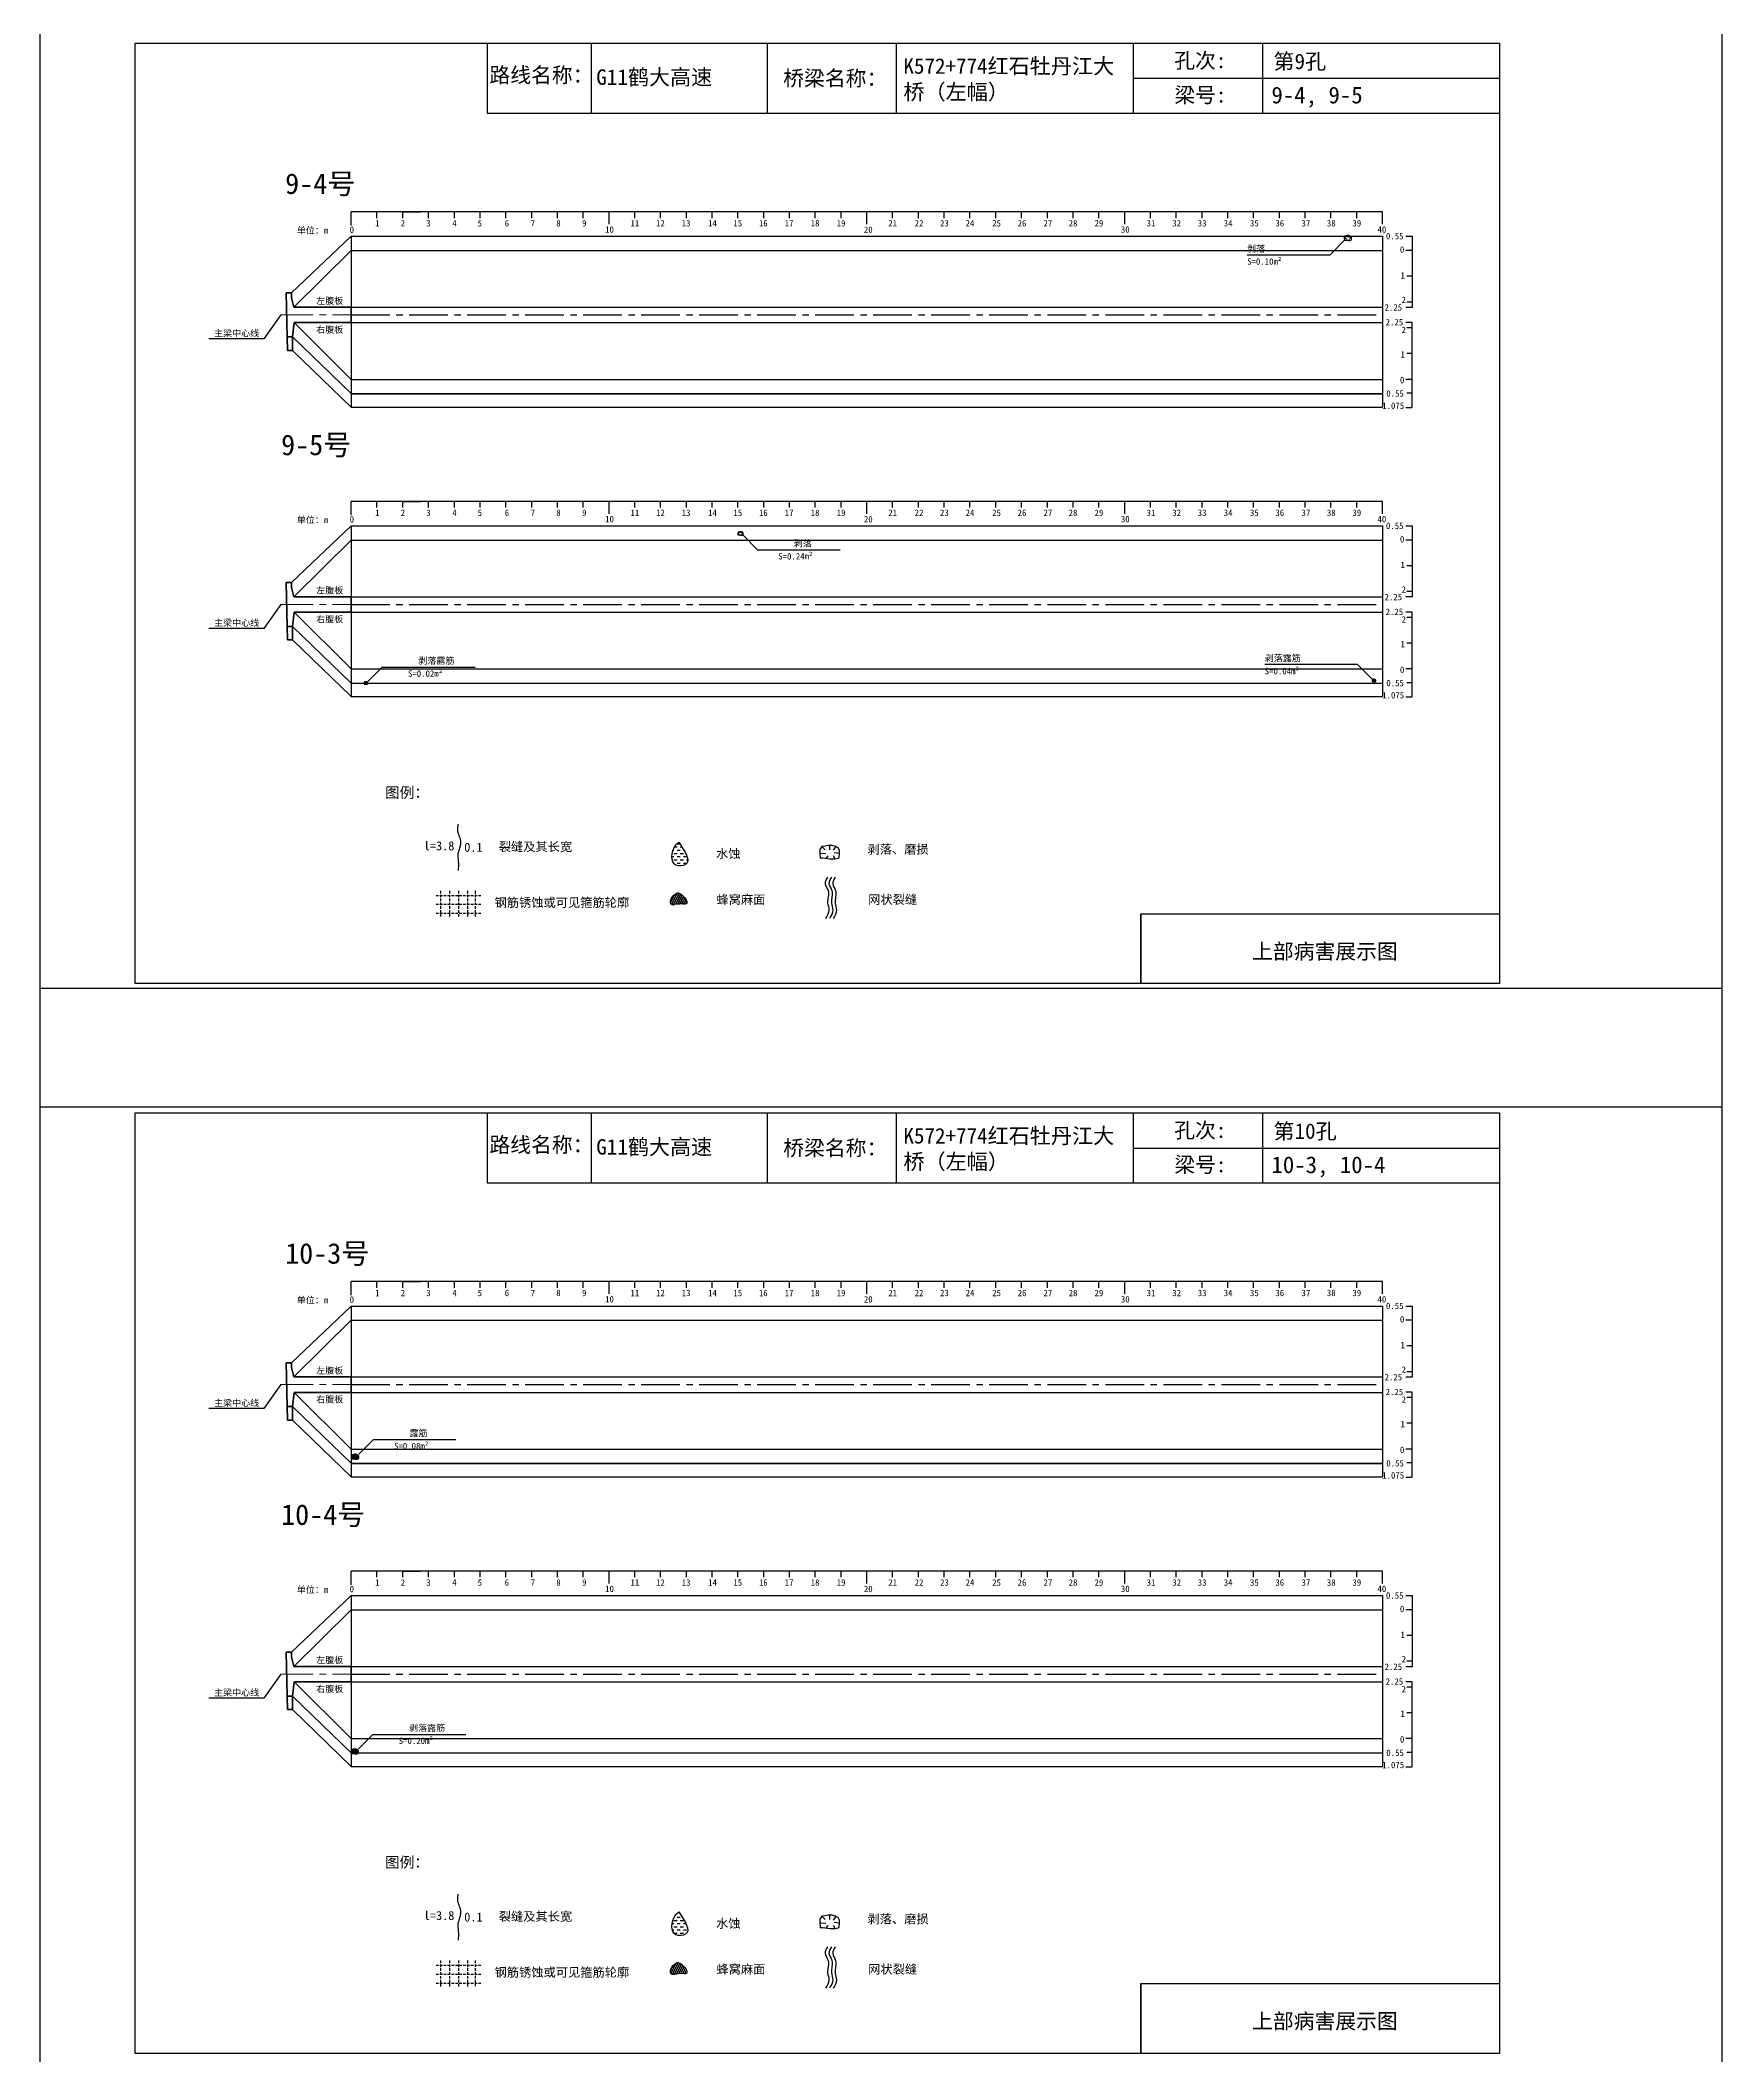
# Model space of a CAD drawing. Header units: millimetres. Extents: x -37 to 615, y -10473 to 23.
# Drawn here: x -37 to 615, y -7936 to -7154 of the extents above; entities that cross this region are included whole.
import ezdxf

# ---------------------------------------------------------------- set-up
doc = ezdxf.new("R2010")
doc.units = ezdxf.units.MM
for name, pattern in [('CENTER', [2, 1.25, -0.25, 0.25, -0.25]), ('CENTER2', [1.125, 0.75, -0.125, 0.125, -0.125]), ('DASHED', [0.75, 0.5, -0.25])]:
    doc.linetypes.add(name, pattern=pattern)
for name, color, linetype in [('加固措施', 7, 'Continuous'), ('图层1', 7, 'Continuous'), ('病害', 5, 'Continuous'), ('轮廓', 3, 'Continuous')]:
    doc.layers.add(name, color=color, linetype=linetype)
doc.layers.add('虚线', color=7, linetype='Continuous', lineweight=30)
doc.styles.get("Standard").update_dxf_attribs({"font": ''})
doc.styles.add('汉字', font='')
doc.styles.get('Standard').set_extended_font_data('SimSun')
doc.styles.get('汉字').set_extended_font_data('SimSun')
pattern_1 = [(0, (-2783.5002, -201.1734), (0.38480574, 0.76961148), [0, -0.76961148])]
pattern_2 = [(0, (-4794.9262, -487.88576), (0.38480574, 0.76961148), [0, -0.76961148])]
pattern_3 = [(0, (-2240.9707, -124.7498), (1.2467706, 1.2467706), [1.2467706, -1.2467706])]

# ---------------------------------------------------------------- blocks, each defined once
blk = doc.blocks.new('adfsd')
at = {"lineweight": -2, "ltscale": 0.5}
for p, q in [((1140.876, -3083.768), (1140.94, -3083.769)), ((1140.897, -3083.694), (1140.936, -3083.729)), ((1140.948, -3083.824), (1140.969, -3083.796)), ((1140.983, -3083.682), (1140.981, -3083.729)), ((1141.053, -3083.694), (1141.022, -3083.735)), ((1141.045, -3083.83), (1141.028, -3083.796)), ((1141.094, -3083.772), (1141.036, -3083.763))]:
    blk.add_line(p, q, dxfattribs=at)
blk.add_lwpolyline([(1141, -3083.682), (1140.967, -3083.682), (1140.934, -3083.69), (1140.897, -3083.694), (1140.876, -3083.727), (1140.876, -3083.768), (1140.88, -3083.818), (1140.905, -3083.818), (1140.991, -3083.83), (1141.045, -3083.83), (1141.078, -3083.822), (1141.09, -3083.814), (1141.094, -3083.772), (1141.094, -3083.735), (1141.078, -3083.707), (1141.053, -3083.694), (1141.033, -3083.69), (1141, -3083.678)], dxfattribs=at)
blk = doc.blocks.new('chi')
at = {"color": 0}
for p, q in [((1147.409, -3079.329), (1147.409, -3078.8)), ((1187.409, -3078.8), (1147.409, -3078.8)), ((1148.409, -3079.041), (1148.409, -3078.8)), ((1149.409, -3079.041), (1149.409, -3078.8)), ((1149.409, -3078.8), (1150.109, -3078.8)), ((1150.409, -3079.041), (1150.409, -3078.8)), ((1151.409, -3079.041), (1151.409, -3078.8)), ((1152.409, -3079.041), (1152.409, -3078.8)), ((1153.409, -3079.041), (1153.409, -3078.8)), ((1154.409, -3079.041), (1154.409, -3078.8)), ((1155.409, -3079.041), (1155.409, -3078.8)), ((1156.409, -3079.041), (1156.409, -3078.8)), ((1157.409, -3079.283), (1157.409, -3078.8)), ((1158.409, -3079.041), (1158.409, -3078.8)), ((1159.409, -3079.041), (1159.409, -3078.8)), ((1160.409, -3079.041), (1160.409, -3078.8)), ((1161.409, -3079.041), (1161.409, -3078.8)), ((1162.409, -3079.041), (1162.409, -3078.8)), ((1163.409, -3079.041), (1163.409, -3078.8)), ((1164.409, -3079.041), (1164.409, -3078.8)), ((1165.409, -3079.041), (1165.409, -3078.8)), ((1166.409, -3079.041), (1166.409, -3078.8)), ((1167.409, -3079.283), (1167.409, -3078.8)), ((1168.409, -3079.041), (1168.409, -3078.8)), ((1169.409, -3079.041), (1169.409, -3078.8)), ((1170.409, -3079.041), (1170.409, -3078.8)), ((1171.409, -3079.041), (1171.409, -3078.8)), ((1172.409, -3079.041), (1172.409, -3078.8)), ((1173.409, -3079.041), (1173.409, -3078.8)), ((1174.409, -3079.041), (1174.409, -3078.8)), ((1175.409, -3079.041), (1175.409, -3078.8)), ((1176.409, -3079.041), (1176.409, -3078.8)), ((1177.409, -3079.283), (1177.409, -3078.8)), ((1178.409, -3079.041), (1178.409, -3078.8)), ((1179.409, -3079.041), (1179.409, -3078.8)), ((1180.409, -3079.041), (1180.409, -3078.8)), ((1181.409, -3079.041), (1181.409, -3078.8)), ((1182.409, -3079.041), (1182.409, -3078.8)), ((1183.409, -3079.041), (1183.409, -3078.8)), ((1184.409, -3079.041), (1184.409, -3078.8)), ((1185.409, -3079.041), (1185.409, -3078.8)), ((1186.409, -3079.041), (1186.409, -3078.8)), ((1187.409, -3079.283), (1187.409, -3078.8))]:
    blk.add_line(p, q, dxfattribs=at)
for s, p in [('0', (1147.349, -3079.623)), ('1', (1148.339, -3079.368)), ('2', (1149.328, -3079.368)), ('3', (1150.319, -3079.368)), ('4', (1151.329, -3079.368)), ('5', (1152.313, -3079.368)), ('6', (1153.363, -3079.368)), ('7', (1154.37, -3079.368)), ('8', (1155.363, -3079.368)), ('9', (1156.363, -3079.368)), ('10', (1157.259, -3079.613)), ('11', (1158.242, -3079.368)), ('12', (1159.233, -3079.368)), ('13', (1160.227, -3079.368)), ('14', (1161.252, -3079.368)), ('15', (1162.233, -3079.368)), ('16', (1163.223, -3079.368)), ('17', (1164.224, -3079.368)), ('18', (1165.232, -3079.368)), ('19', (1166.238, -3079.368)), ('20', (1167.294, -3079.617)), ('21', (1168.24, -3079.368)), ('22', (1169.264, -3079.368)), ('23', (1170.247, -3079.368)), ('24', (1171.24, -3079.368)), ('25', (1172.271, -3079.368)), ('26', (1173.258, -3079.368)), ('27', (1174.261, -3079.368)), ('28', (1175.236, -3079.368)), ('29', (1176.24, -3079.368)), ('30', (1177.262, -3079.613)), ('31', (1178.261, -3079.368)), ('32', (1179.256, -3079.368)), ('33', (1180.243, -3079.368)), ('34', (1181.251, -3079.368)), ('35', (1182.269, -3079.368)), ('36', (1183.256, -3079.368)), ('37', (1184.269, -3079.368)), ('38', (1185.251, -3079.368)), ('39', (1186.242, -3079.368)), ('40', (1187.216, -3079.613))]:
    blk.add_text(s, height=0.25).set_placement(p)
blk = doc.blocks.new('kopp')
at = {"color": 0}
for p, q in [((1188.308, -3078.25), (1188.558, -3078.25)), ((1188.558, -3078.8), (1188.308, -3078.8)), ((1188.558, -3078.25), (1188.558, -3078.8)), ((1188.558, -3078.8), (1188.558, -3079.8)), ((1188.558, -3079.8), (1188.358, -3079.8)), ((1188.558, -3079.8), (1188.558, -3079.8)), ((1188.558, -3079.8), (1188.558, -3080.8)), ((1188.558, -3081.009), (1188.308, -3081.009)), ((1188.558, -3080.8), (1188.358, -3080.8)), ((1188.558, -3080.8), (1188.558, -3081.009)), ((1188.558, -3081.592), (1188.308, -3081.592)), ((1188.558, -3081.8), (1188.358, -3081.8)), ((1188.558, -3081.8), (1188.558, -3081.592)), ((1188.558, -3082.8), (1188.558, -3081.8)), ((1188.558, -3082.8), (1188.358, -3082.8)), ((1188.558, -3083.8), (1188.558, -3082.8)), ((1188.558, -3082.8), (1188.558, -3082.8)), ((1188.558, -3083.8), (1188.308, -3083.8)), ((1188.558, -3084.338), (1188.358, -3084.338)), ((1188.558, -3084.875), (1188.558, -3083.8)), ((1188.308, -3084.888), (1188.558, -3084.888))]:
    blk.add_line(p, q, dxfattribs=at)
for s, p in [('0.55', (1187.543, -3078.37)), ('0', (1188.086, -3078.891)), ('1', (1188.109, -3079.89)), ('2.25', (1187.49, -3081.135)), ('2', (1188.15, -3080.842)), ('2.25', (1187.53, -3081.708)), ('2', (1188.15, -3082.006)), ('1', (1188.109, -3082.959)), ('0.55', (1187.556, -3084.474)), ('0', (1188.086, -3083.954)), ('1.075', (1187.398, -3084.946))]:
    blk.add_text(s, height=0.25).set_placement(p)

msp = doc.modelspace()

# ---------------------------------------------------------------- hatches: boundary and pattern name
at = {"layer": '加固措施', "lineweight": -2}
h = msp.add_hatch(dxfattribs=at)
h.set_pattern_fill('DASH', color=256, scale=0.626645)
h.set_pattern_definition(pattern_3)
edge = h.paths.add_edge_path()
edge.add_spline(control_points=[(210.85, -7465.12), (210.36, -7465.55), (208.03, -7467.61), (207.41, -7475.1), (216.74, -7473.77), (213.29, -7468.7), (210.85, -7465.12)], knot_values=[0, 0, 0, 0, 3.237042, 15.187225, 21.182779, 35.601669, 35.601669, 35.601669, 35.601669], degree=3, periodic=0)
h = msp.add_hatch(dxfattribs=at)
h.set_pattern_fill('DASH', color=256, scale=0.626645)
h.set_pattern_definition(pattern_3)
edge = h.paths.add_edge_path()
edge.add_spline(control_points=[(210.85, -7465.12), (210.36, -7465.55), (208.03, -7467.61), (207.41, -7475.1), (216.74, -7473.77), (213.29, -7468.7), (210.85, -7465.12)], knot_values=[0, 0, 0, 0, 3.237042, 15.187225, 21.182779, 35.601669, 35.601669, 35.601669, 35.601669], degree=3, periodic=0)
h = msp.add_hatch(dxfattribs=at)
h.set_pattern_fill('DOTS', scale=0.696272)
h.set_pattern_definition(pattern_1)
edge = h.paths.add_edge_path()
edge.add_spline(control_points=[(210.19, -7484.78), (209.15, -7485.49), (207.68, -7486.51), (207.52, -7490.25), (211, -7488.53), (215.72, -7489.88), (212.21, -7484.7), (210.31, -7484.78), (210.19, -7484.78)], knot_values=[0, 0, 0, 0, 5.205471, 7.397577, 12.944796, 16.169923, 23.88441, 24.400432, 24.400432, 24.400432, 24.400432], degree=3, periodic=0)
h = msp.add_hatch(dxfattribs=at)
h.set_pattern_fill('DOTS', scale=0.696272)
h.set_pattern_definition(pattern_1)
edge = h.paths.add_edge_path()
edge.add_spline(control_points=[(210.19, -7484.78), (209.15, -7485.49), (207.68, -7486.51), (207.52, -7490.25), (211, -7488.53), (215.72, -7489.88), (212.21, -7484.7), (210.31, -7484.78), (210.19, -7484.78)], knot_values=[0, 0, 0, 0, 5.205471, 7.397577, 12.944796, 16.169923, 23.88441, 24.400432, 24.400432, 24.400432, 24.400432], degree=3, periodic=0)
h = msp.add_hatch(dxfattribs=at)
h.set_pattern_fill('DASH', color=256, scale=0.626645)
h.set_pattern_definition(pattern_3)
edge = h.paths.add_edge_path()
edge.add_spline(control_points=[(210.85, -7880.12), (210.36, -7880.55), (208.03, -7882.61), (207.41, -7890.1), (216.74, -7888.77), (213.29, -7883.7), (210.85, -7880.12)], knot_values=[0, 0, 0, 0, 3.237042, 15.187225, 21.182779, 35.601669, 35.601669, 35.601669, 35.601669], degree=3, periodic=0)
h = msp.add_hatch(dxfattribs=at)
h.set_pattern_fill('DASH', color=256, scale=0.626645)
h.set_pattern_definition(pattern_3)
edge = h.paths.add_edge_path()
edge.add_spline(control_points=[(210.85, -7880.12), (210.36, -7880.55), (208.03, -7882.61), (207.41, -7890.1), (216.74, -7888.77), (213.29, -7883.7), (210.85, -7880.12)], knot_values=[0, 0, 0, 0, 3.237042, 15.187225, 21.182779, 35.601669, 35.601669, 35.601669, 35.601669], degree=3, periodic=0)
h = msp.add_hatch(dxfattribs=at)
h.set_pattern_fill('DOTS', scale=0.696272)
h.set_pattern_definition(pattern_1)
edge = h.paths.add_edge_path()
edge.add_spline(control_points=[(210.19, -7899.78), (209.15, -7900.49), (207.68, -7901.51), (207.52, -7905.25), (211, -7903.53), (215.72, -7904.88), (212.21, -7899.7), (210.31, -7899.78), (210.19, -7899.78)], knot_values=[0, 0, 0, 0, 5.205471, 7.397577, 12.944796, 16.169923, 23.88441, 24.400432, 24.400432, 24.400432, 24.400432], degree=3, periodic=0)
h = msp.add_hatch(dxfattribs=at)
h.set_pattern_fill('DOTS', scale=0.696272)
h.set_pattern_definition(pattern_1)
edge = h.paths.add_edge_path()
edge.add_spline(control_points=[(210.19, -7899.78), (209.15, -7900.49), (207.68, -7901.51), (207.52, -7905.25), (211, -7903.53), (215.72, -7904.88), (212.21, -7899.7), (210.31, -7899.78), (210.19, -7899.78)], knot_values=[0, 0, 0, 0, 5.205471, 7.397577, 12.944796, 16.169923, 23.88441, 24.400432, 24.400432, 24.400432, 24.400432], degree=3, periodic=0)
at = {"layer": '病害', "lineweight": -2}
h = msp.add_hatch(dxfattribs=at)
h.set_pattern_fill('DOTS', color=4, scale=0.696272, style=0)
h.set_pattern_definition(pattern_2)
edge = h.paths.add_edge_path()
edge.add_spline(control_points=[(210.19, -7484.78), (209.15, -7485.49), (207.68, -7486.51), (207.52, -7490.25), (211, -7488.53), (215.72, -7489.88), (212.21, -7484.7), (210.31, -7484.78), (210.19, -7484.78)], knot_values=[0, 0, 0, 0, 1.041094, 1.479515, 2.588959, 3.233985, 4.776882, 4.880086, 4.880086, 4.880086, 4.880086], degree=3, periodic=0)
h = msp.add_hatch(dxfattribs=at)
h.set_pattern_fill('DOTS', color=4, scale=0.696272, style=0)
h.set_pattern_definition(pattern_2)
edge = h.paths.add_edge_path()
edge.add_spline(control_points=[(210.19, -7484.78), (209.15, -7485.49), (207.68, -7486.51), (207.52, -7490.25), (211, -7488.53), (215.72, -7489.88), (212.21, -7484.7), (210.31, -7484.78), (210.19, -7484.78)], knot_values=[0, 0, 0, 0, 1.041094, 1.479515, 2.588959, 3.233985, 4.776882, 4.880086, 4.880086, 4.880086, 4.880086], degree=3, periodic=0)
h = msp.add_hatch(dxfattribs=at)
h.set_pattern_fill('DOTS', color=4, scale=0.696272, style=0)
h.set_pattern_definition(pattern_2)
edge = h.paths.add_edge_path()
edge.add_spline(control_points=[(210.19, -7899.78), (209.15, -7900.49), (207.68, -7901.51), (207.52, -7905.25), (211, -7903.53), (215.72, -7904.88), (212.21, -7899.7), (210.31, -7899.78), (210.19, -7899.78)], knot_values=[0, 0, 0, 0, 1.041094, 1.479515, 2.588959, 3.233985, 4.776882, 4.880086, 4.880086, 4.880086, 4.880086], degree=3, periodic=0)
h = msp.add_hatch(dxfattribs=at)
h.set_pattern_fill('DOTS', color=4, scale=0.696272, style=0)
h.set_pattern_definition(pattern_2)
edge = h.paths.add_edge_path()
edge.add_spline(control_points=[(210.19, -7899.78), (209.15, -7900.49), (207.68, -7901.51), (207.52, -7905.25), (211, -7903.53), (215.72, -7904.88), (212.21, -7899.7), (210.31, -7899.78), (210.19, -7899.78)], knot_values=[0, 0, 0, 0, 1.041094, 1.479515, 2.588959, 3.233985, 4.776882, 4.880086, 4.880086, 4.880086, 4.880086], degree=3, periodic=0)

# ---------------------------------------------------------------- linework, layer by layer
at = {"color": 0, "linetype": 'ByBlock'}
for p, q in [((0, -7155.15), (529.17, -7155.15)), ((0, -7520), (0, -7155.15)), ((136.5, -7155.15), (136.5, -7182.28)), ((245.1, -7155.15), (245.1, -7182.28)), ((387.13, -7155.15), (387.13, -7182.28)), ((437.29, -7155.21), (437.29, -7182.34)), ((529.17, -7155.15), (529.17, -7520)), ((136.5, -7182.28), (529.17, -7182.28)), ((390.12, -7520), (390.12, -7492.88)), ((390.12, -7492.88), (529.17, -7492.88)), ((529.17, -7520), (0, -7520)), ((0, -7570.15), (529.17, -7570.15)), ((0, -7935), (0, -7570.15)), ((136.5, -7570.15), (136.5, -7597.28)), ((245.1, -7570.15), (245.1, -7597.28)), ((387.13, -7570.15), (387.13, -7597.28)), ((437.29, -7570.21), (437.29, -7597.34)), ((529.17, -7570.15), (529.17, -7935)), ((136.5, -7597.28), (529.17, -7597.28)), ((390.12, -7935), (390.12, -7907.88)), ((390.12, -7907.88), (529.17, -7907.88)), ((529.17, -7935), (0, -7935))]:
    msp.add_line(p, q, dxfattribs=at)
at = {"color": 0}
for p, q in [((60.65, -7252.07), (83.82, -7230.07)), ((83.82, -7230.07), (83.82, -7296.32)), ((83.82, -7230.07), (483.82, -7230.07)), ((483.82, -7230.07), (483.82, -7296.32)), ((61.57, -7257.57), (83.82, -7235.57)), ((56.57, -7260.57), (49.96, -7269.83)), ((83.82, -7257.57), (483.82, -7257.57)), ((483.82, -7257.57), (483.82, -7260.57)), ((49.96, -7269.83), (28.63, -7269.83)), ((60.99, -7269.07), (83.82, -7291.07)), ((61.64, -7263.57), (83.82, -7285.57)), ((83.82, -7263.57), (483.82, -7263.57)), ((61.09, -7274.32), (83.82, -7296.32)), ((83.82, -7285.57), (483.82, -7285.57)), ((83.82, -7291.07), (483.82, -7291.07)), ((83.82, -7291.19), (483.82, -7291.19)), ((83.82, -7296.32), (483.82, -7296.32)), ((60.65, -7364.41), (83.82, -7342.41)), ((61.57, -7369.92), (83.82, -7347.91)), ((83.82, -7342.41), (83.82, -7408.66)), ((83.82, -7342.41), (483.82, -7342.41)), ((83.82, -7347.91), (483.82, -7347.91)), ((483.82, -7342.41), (483.82, -7408.66)), ((56.57, -7372.91), (49.96, -7382.17)), ((83.82, -7369.91), (483.82, -7369.91)), ((483.82, -7369.91), (483.82, -7372.91)), ((61.64, -7375.91), (83.82, -7397.91)), ((83.82, -7375.91), (483.82, -7375.91)), ((49.96, -7382.17), (28.63, -7382.17)), ((60.99, -7381.41), (83.82, -7403.41)), ((61.09, -7386.66), (83.82, -7408.66)), ((83.82, -7397.91), (483.82, -7397.91)), ((83.82, -7403.41), (483.82, -7403.41)), ((83.82, -7408.66), (483.82, -7408.66)), ((60.65, -7667.07), (83.82, -7645.07)), ((83.82, -7645.07), (83.82, -7711.32)), ((83.82, -7645.07), (483.82, -7645.07)), ((483.82, -7645.07), (483.82, -7711.32)), ((61.57, -7672.57), (83.82, -7650.57)), ((56.57, -7675.57), (49.96, -7684.83)), ((83.82, -7672.57), (483.82, -7672.57)), ((483.82, -7672.57), (483.82, -7675.57)), ((49.96, -7684.83), (28.63, -7684.83)), ((60.99, -7684.07), (83.82, -7706.07)), ((61.64, -7678.57), (83.82, -7700.57)), ((83.82, -7678.57), (483.82, -7678.57)), ((61.09, -7689.32), (83.82, -7711.32)), ((83.82, -7700.57), (483.82, -7700.57)), ((83.82, -7706.07), (483.82, -7706.07)), ((83.82, -7706.19), (483.82, -7706.19)), ((83.82, -7711.32), (483.82, -7711.32)), ((60.65, -7779.41), (83.82, -7757.41)), ((61.57, -7784.92), (83.82, -7762.91)), ((83.82, -7757.41), (83.82, -7823.66)), ((83.82, -7757.41), (483.82, -7757.41)), ((83.82, -7762.91), (483.82, -7762.91)), ((483.82, -7757.41), (483.82, -7823.66)), ((83.82, -7784.91), (483.82, -7784.91)), ((483.82, -7784.91), (483.82, -7787.91)), ((56.57, -7787.91), (49.96, -7797.17)), ((61.64, -7790.91), (83.82, -7812.91)), ((83.82, -7790.91), (483.82, -7790.91)), ((49.96, -7797.17), (28.63, -7797.17)), ((60.99, -7796.41), (83.82, -7818.41)), ((61.09, -7801.66), (83.82, -7823.66)), ((83.82, -7812.91), (483.82, -7812.91)), ((83.82, -7818.41), (483.82, -7818.41)), ((83.82, -7823.66), (483.82, -7823.66))]:
    msp.add_line(p, q, dxfattribs=at)
at = {"color": 7}
for p, q in [((469, -7230.92), (469.82, -7230.93)), ((469.26, -7229.97), (469.77, -7230.41)), ((469.92, -7231.63), (470.19, -7231.27)), ((470.37, -7229.81), (470.34, -7230.41)), ((471.26, -7229.97), (470.86, -7230.49)), ((471.16, -7231.71), (470.94, -7231.27)), ((471.79, -7230.97), (471.04, -7230.85)), ((233.8, -7345.49), (234.39, -7345.5)), ((233.99, -7344.81), (234.35, -7345.13)), ((234.46, -7346), (234.65, -7345.74)), ((234.78, -7344.7), (234.76, -7345.13)), ((235.42, -7344.81), (235.14, -7345.18)), ((235.35, -7346.05), (235.19, -7345.74)), ((235.8, -7345.53), (235.27, -7345.44)), ((88.8, -7403.44), (89.21, -7403.45)), ((88.93, -7402.97), (89.18, -7403.19)), ((89.26, -7403.8), (89.39, -7403.62)), ((89.48, -7402.89), (89.47, -7403.19)), ((89.93, -7402.97), (89.73, -7403.23)), ((89.88, -7403.84), (89.77, -7403.62)), ((90.19, -7403.47), (89.82, -7403.41)), ((479.8, -7402.47), (480.21, -7402.48)), ((479.93, -7402), (480.18, -7402.22)), ((480.26, -7402.83), (480.39, -7402.65)), ((480.48, -7401.92), (480.47, -7402.22)), ((480.93, -7402), (480.73, -7402.26)), ((480.88, -7402.87), (480.77, -7402.65)), ((481.19, -7402.5), (480.82, -7402.44)), ((84, -7703.7), (84.82, -7703.72)), ((84.26, -7702.76), (84.77, -7703.2)), ((84.92, -7704.41), (85.19, -7704.05)), ((85.37, -7702.6), (85.34, -7703.2)), ((86.26, -7702.76), (85.86, -7703.27)), ((86.16, -7704.49), (85.94, -7704.05)), ((86.79, -7703.76), (86.04, -7703.64)), ((83.8, -7818.05), (84.62, -7818.06)), ((84.06, -7817.1), (84.57, -7817.54)), ((84.72, -7818.76), (84.99, -7818.4)), ((85.17, -7816.94), (85.14, -7817.54)), ((86.06, -7817.1), (85.66, -7817.62)), ((85.96, -7818.84), (85.74, -7818.4)), ((86.59, -7818.1), (85.84, -7817.98))]:
    msp.add_line(p, q, dxfattribs=at)
for p, q in [((83.82, -7235.57), (483.82, -7235.57)), ((83.82, -7650.57), (483.82, -7650.57))]:
    msp.add_line(p, q)
at = {"color": 1, "linetype": 'CENTER2', "ltscale": 20}
for p, q in [((83.82, -7260.57), (483.82, -7260.57)), ((83.82, -7372.91), (483.82, -7372.91)), ((83.82, -7675.57), (483.82, -7675.57)), ((83.82, -7787.91), (483.82, -7787.91))]:
    msp.add_line(p, q, dxfattribs=at)
at = {"color": 1, "linetype": 'DASHED'}
for p, q in [((88.8, -7403.11), (90.19, -7403.11)), ((88.8, -7403.35), (90.19, -7403.35)), ((88.8, -7403.59), (90.19, -7403.59)), ((89.15, -7403.84), (89.15, -7402.87)), ((89.5, -7403.84), (89.5, -7402.87)), ((89.85, -7403.84), (89.85, -7402.87)), ((479.8, -7402.14), (481.19, -7402.14)), ((479.8, -7402.38), (481.19, -7402.38)), ((479.8, -7402.62), (481.19, -7402.62)), ((480.15, -7402.87), (480.15, -7401.89)), ((480.5, -7402.87), (480.5, -7401.89)), ((480.85, -7402.87), (480.85, -7401.89)), ((84, -7703.03), (86.79, -7703.03)), ((84, -7703.52), (86.79, -7703.52)), ((84, -7704.01), (86.79, -7704.01)), ((84.7, -7704.49), (84.7, -7702.55)), ((85.39, -7704.49), (85.39, -7702.55)), ((86.09, -7704.49), (86.09, -7702.55)), ((83.8, -7817.38), (86.59, -7817.38)), ((83.8, -7817.87), (86.59, -7817.87)), ((83.8, -7818.35), (86.59, -7818.35)), ((84.5, -7818.84), (84.5, -7816.89)), ((85.19, -7818.84), (85.19, -7816.89)), ((85.89, -7818.84), (85.89, -7816.89))]:
    msp.add_line(p, q, dxfattribs=at)
at = {"color": 1, "linetype": 'DASHED', "ltscale": 2}
for p, q in [((116.71, -7485.75), (134.11, -7485.75)), ((116.71, -7485.75), (134.11, -7485.75)), ((116.71, -7489.23), (134.11, -7489.23)), ((116.71, -7489.23), (134.11, -7489.23)), ((118.45, -7484.01), (118.45, -7494.45)), ((118.45, -7484.01), (118.45, -7494.45)), ((121.93, -7484.01), (121.93, -7494.45)), ((121.93, -7484.01), (121.93, -7494.45)), ((125.41, -7484.01), (125.41, -7494.45)), ((125.41, -7484.01), (125.41, -7494.45)), ((128.89, -7484.01), (128.89, -7494.45)), ((128.89, -7484.01), (128.89, -7494.45)), ((131.87, -7483.98), (131.87, -7494.43)), ((131.87, -7483.98), (131.87, -7494.43)), ((116.71, -7492.71), (134.11, -7492.71)), ((116.71, -7492.71), (134.11, -7492.71)), ((116.71, -7900.75), (134.11, -7900.75)), ((116.71, -7900.75), (134.11, -7900.75)), ((116.71, -7904.23), (134.11, -7904.23)), ((116.71, -7904.23), (134.11, -7904.23)), ((118.45, -7899.01), (118.45, -7909.45)), ((118.45, -7899.01), (118.45, -7909.45)), ((121.93, -7899.01), (121.93, -7909.45)), ((121.93, -7899.01), (121.93, -7909.45)), ((125.41, -7899.01), (125.41, -7909.45)), ((125.41, -7899.01), (125.41, -7909.45)), ((128.89, -7899.01), (128.89, -7909.45)), ((128.89, -7899.01), (128.89, -7909.45)), ((131.87, -7898.98), (131.87, -7909.43)), ((131.87, -7898.98), (131.87, -7909.43)), ((116.71, -7907.71), (134.11, -7907.71)), ((116.71, -7907.71), (134.11, -7907.71))]:
    msp.add_line(p, q, dxfattribs=at)
at = {"color": 3, "linetype": 'ByBlock'}
for points in [[(-36.77, -7106.81), (615.38, -7106.81), (615.38, -7567.93), (-36.77, -7567.93)], [(-36.77, -7521.81), (615.38, -7521.81), (615.38, -7982.93), (-36.77, -7982.93)]]:
    msp.add_lwpolyline(points, close=True, dxfattribs=at)
at = {"color": 7}
for points in [[(469, -7231.71), (463.34, -7237.36), (431.34, -7237.36)], [(470.58, -7229.81), (470.16, -7229.81), (469.74, -7229.92), (469.26, -7229.97), (469, -7230.39), (469, -7230.92), (469.05, -7231.55), (469.37, -7231.55), (470.47, -7231.71), (471.16, -7231.71), (471.58, -7231.6), (471.74, -7231.5), (471.79, -7230.97), (471.79, -7230.5), (471.58, -7230.13), (471.26, -7229.97), (471, -7229.92), (470.58, -7229.76)], [(234.93, -7344.7), (234.63, -7344.7), (234.33, -7344.77), (233.99, -7344.81), (233.8, -7345.11), (233.8, -7345.49), (233.84, -7345.94), (234.06, -7345.94), (234.86, -7346.05), (235.35, -7346.05), (235.65, -7345.98), (235.76, -7345.9), (235.8, -7345.53), (235.8, -7345.19), (235.65, -7344.92), (235.42, -7344.81), (235.23, -7344.77), (234.93, -7344.66)], [(235.8, -7346.05), (241.46, -7351.71), (273.46, -7351.71)], [(479.8, -7401.89), (474.14, -7396.24), (438.14, -7396.24)], [(89.59, -7402.89), (89.38, -7402.89), (89.17, -7402.94), (88.93, -7402.97), (88.8, -7403.18), (88.8, -7403.44), (88.83, -7403.76), (88.98, -7403.76), (89.54, -7403.84), (89.88, -7403.84), (90.09, -7403.79), (90.17, -7403.73), (90.19, -7403.47), (90.19, -7403.23), (90.09, -7403.05), (89.93, -7402.97), (89.8, -7402.94), (89.59, -7402.87)], [(90.19, -7402.87), (95.85, -7397.21), (131.85, -7397.21)], [(480.59, -7401.92), (480.38, -7401.92), (480.17, -7401.97), (479.93, -7402), (479.8, -7402.21), (479.8, -7402.47), (479.83, -7402.79), (479.98, -7402.79), (480.54, -7402.87), (480.88, -7402.87), (481.09, -7402.81), (481.17, -7402.76), (481.19, -7402.5), (481.19, -7402.26), (481.09, -7402.08), (480.93, -7402), (480.8, -7401.97), (480.59, -7401.89)], [(86.79, -7702.55), (92.45, -7696.89), (124.45, -7696.89)], [(85.58, -7702.6), (85.16, -7702.6), (84.74, -7702.7), (84.26, -7702.76), (84, -7703.18), (84, -7703.7), (84.05, -7704.33), (84.37, -7704.33), (85.47, -7704.49), (86.16, -7704.49), (86.58, -7704.39), (86.74, -7704.28), (86.79, -7703.76), (86.79, -7703.28), (86.58, -7702.91), (86.26, -7702.76), (86, -7702.7), (85.58, -7702.55)], [(85.38, -7816.94), (84.96, -7816.94), (84.54, -7817.05), (84.06, -7817.1), (83.8, -7817.52), (83.8, -7818.05), (83.85, -7818.68), (84.17, -7818.68), (85.27, -7818.84), (85.96, -7818.84), (86.38, -7818.73), (86.54, -7818.63), (86.59, -7818.1), (86.59, -7817.63), (86.38, -7817.26), (86.06, -7817.1), (85.8, -7817.05), (85.38, -7816.89)], [(86.59, -7816.89), (92.25, -7811.24), (128.25, -7811.24)]]:
    msp.add_lwpolyline(points, dxfattribs=at)
for points in [[(268.59, -7478.64), (268.08, -7479.53), (267.03, -7481.33), (269.71, -7484.45), (267.97, -7488.1), (269.63, -7491.74), (268.46, -7493.65), (267.82, -7494.69)], [(268.59, -7478.64), (268.08, -7479.53), (267.03, -7481.33), (269.71, -7484.45), (267.97, -7488.1), (269.63, -7491.74), (268.46, -7493.65), (267.82, -7494.69)], [(270.07, -7478.64), (269.55, -7479.53), (268.51, -7481.33), (271.18, -7484.45), (269.44, -7488.1), (271.1, -7491.74), (269.94, -7493.65), (269.3, -7494.69)], [(270.07, -7478.64), (269.55, -7479.53), (268.51, -7481.33), (271.18, -7484.45), (269.44, -7488.1), (271.1, -7491.74), (269.94, -7493.65), (269.3, -7494.69)], [(271.52, -7478.64), (271, -7479.53), (269.96, -7481.33), (272.63, -7484.45), (270.89, -7488.1), (272.55, -7491.74), (271.39, -7493.65), (270.75, -7494.69)], [(271.52, -7478.64), (271, -7479.53), (269.96, -7481.33), (272.63, -7484.45), (270.89, -7488.1), (272.55, -7491.74), (271.39, -7493.65), (270.75, -7494.69)], [(268.59, -7893.64), (268.08, -7894.53), (267.03, -7896.33), (269.71, -7899.45), (267.97, -7903.1), (269.63, -7906.74), (268.46, -7908.65), (267.82, -7909.69)], [(268.59, -7893.64), (268.08, -7894.53), (267.03, -7896.33), (269.71, -7899.45), (267.97, -7903.1), (269.63, -7906.74), (268.46, -7908.65), (267.82, -7909.69)], [(270.07, -7893.64), (269.55, -7894.53), (268.51, -7896.33), (271.18, -7899.45), (269.44, -7903.1), (271.1, -7906.74), (269.94, -7908.65), (269.3, -7909.69)], [(270.07, -7893.64), (269.55, -7894.53), (268.51, -7896.33), (271.18, -7899.45), (269.44, -7903.1), (271.1, -7906.74), (269.94, -7908.65), (269.3, -7909.69)], [(271.52, -7893.64), (271, -7894.53), (269.96, -7896.33), (272.63, -7899.45), (270.89, -7903.1), (272.55, -7906.74), (271.39, -7908.65), (270.75, -7909.69)], [(271.52, -7893.64), (271, -7894.53), (269.96, -7896.33), (272.63, -7899.45), (270.89, -7903.1), (272.55, -7906.74), (271.39, -7908.65), (270.75, -7909.69)]]:
    msp.add_open_spline(points, degree=3, knots=[0, 0, 0, 0, 2.808133, 5.677796, 10.461234, 13.324406, 16.732801, 16.732801, 16.732801, 16.732801])
at = {"lineweight": -2}
for points in [[(210.19, -7484.78), (209.15, -7485.49), (207.68, -7486.51), (207.52, -7490.25), (211, -7488.53), (215.72, -7489.88), (212.21, -7484.7), (210.31, -7484.78), (210.19, -7484.78)], [(210.19, -7484.78), (209.15, -7485.49), (207.68, -7486.51), (207.52, -7490.25), (211, -7488.53), (215.72, -7489.88), (212.21, -7484.7), (210.31, -7484.78), (210.19, -7484.78)], [(210.19, -7899.78), (209.15, -7900.49), (207.68, -7901.51), (207.52, -7905.25), (211, -7903.53), (215.72, -7904.88), (212.21, -7899.7), (210.31, -7899.78), (210.19, -7899.78)], [(210.19, -7899.78), (209.15, -7900.49), (207.68, -7901.51), (207.52, -7905.25), (211, -7903.53), (215.72, -7904.88), (212.21, -7899.7), (210.31, -7899.78), (210.19, -7899.78)]]:
    msp.add_open_spline(points, degree=3, knots=[0, 0, 0, 0, 3.624423, 5.150725, 9.013098, 11.258664, 16.630045, 16.989336, 16.989336, 16.989336, 16.989336], dxfattribs=at)
at = {"layer": '加固措施', "lineweight": -2}
for points in [[(210.85, -7465.12), (210.36, -7465.55), (208.03, -7467.61), (207.41, -7475.1), (216.74, -7473.77), (213.29, -7468.7), (210.85, -7465.12)], [(210.85, -7465.12), (210.36, -7465.55), (208.03, -7467.61), (207.41, -7475.1), (216.74, -7473.77), (213.29, -7468.7), (210.85, -7465.12)], [(210.85, -7880.12), (210.36, -7880.55), (208.03, -7882.61), (207.41, -7890.1), (216.74, -7888.77), (213.29, -7883.7), (210.85, -7880.12)], [(210.85, -7880.12), (210.36, -7880.55), (208.03, -7882.61), (207.41, -7890.1), (216.74, -7888.77), (213.29, -7883.7), (210.85, -7880.12)]]:
    msp.add_open_spline(points, degree=3, knots=[0, 0, 0, 0, 2.028466, 9.51698, 13.274057, 22.309569, 22.309569, 22.309569, 22.309569], dxfattribs=at)
at = {"layer": '图层1', "lineweight": -2}
for points in [[(125.25, -7458.18), (125.22, -7458.39), (125.18, -7458.61), (125.07, -7459.25), (125.02, -7459.65), (124.99, -7460.22), (125, -7460.4), (125.02, -7460.69), (125.03, -7460.79), (125.06, -7461), (125.09, -7461.11), (125.19, -7461.49), (125.29, -7461.79), (125.54, -7462.43), (125.69, -7462.78), (125.96, -7463.54), (126.09, -7463.96), (126.21, -7464.66), (126.24, -7464.94), (126.25, -7465.49), (126.23, -7465.75), (126.16, -7466.26), (126.11, -7466.5), (126, -7466.97), (125.93, -7467.19), (125.76, -7467.75), (125.64, -7468.07), (125.45, -7468.67), (125.36, -7468.96), (125.27, -7469.34), (125.24, -7469.46), (125.21, -7469.68), (125.2, -7469.77), (125.18, -7469.97), (125.17, -7470.08), (125.17, -7470.46), (125.18, -7470.75), (125.23, -7471.38), (125.27, -7471.71), (125.33, -7472.3), (125.35, -7472.54), (125.38, -7473), (125.39, -7473.22), (125.4, -7473.64), (125.4, -7473.84), (125.39, -7474.46), (125.37, -7474.86), (125.32, -7475.55), (125.3, -7475.85), (125.27, -7476.15)], [(125.25, -7458.18), (125.22, -7458.39), (125.18, -7458.61), (125.07, -7459.25), (125.02, -7459.65), (124.99, -7460.22), (125, -7460.4), (125.02, -7460.69), (125.03, -7460.79), (125.06, -7461), (125.09, -7461.11), (125.19, -7461.49), (125.29, -7461.79), (125.54, -7462.43), (125.69, -7462.78), (125.96, -7463.54), (126.09, -7463.96), (126.21, -7464.66), (126.24, -7464.94), (126.25, -7465.49), (126.23, -7465.75), (126.16, -7466.26), (126.11, -7466.5), (126, -7466.97), (125.93, -7467.19), (125.76, -7467.75), (125.64, -7468.07), (125.45, -7468.67), (125.36, -7468.96), (125.27, -7469.34), (125.24, -7469.46), (125.21, -7469.68), (125.2, -7469.77), (125.18, -7469.97), (125.17, -7470.08), (125.17, -7470.46), (125.18, -7470.75), (125.23, -7471.38), (125.27, -7471.71), (125.33, -7472.3), (125.35, -7472.54), (125.38, -7473), (125.39, -7473.22), (125.4, -7473.64), (125.4, -7473.84), (125.39, -7474.46), (125.37, -7474.86), (125.32, -7475.55), (125.3, -7475.85), (125.27, -7476.15)], [(125.25, -7873.18), (125.22, -7873.39), (125.18, -7873.61), (125.07, -7874.25), (125.02, -7874.65), (124.99, -7875.22), (125, -7875.4), (125.02, -7875.69), (125.03, -7875.79), (125.06, -7876), (125.09, -7876.11), (125.19, -7876.49), (125.29, -7876.79), (125.54, -7877.43), (125.69, -7877.78), (125.96, -7878.54), (126.09, -7878.96), (126.21, -7879.66), (126.24, -7879.94), (126.25, -7880.49), (126.23, -7880.75), (126.16, -7881.26), (126.11, -7881.5), (126, -7881.97), (125.93, -7882.19), (125.76, -7882.75), (125.64, -7883.07), (125.45, -7883.67), (125.36, -7883.96), (125.27, -7884.34), (125.24, -7884.46), (125.21, -7884.68), (125.2, -7884.77), (125.18, -7884.97), (125.17, -7885.08), (125.17, -7885.46), (125.18, -7885.75), (125.23, -7886.38), (125.27, -7886.71), (125.33, -7887.3), (125.35, -7887.54), (125.38, -7888), (125.39, -7888.22), (125.4, -7888.64), (125.4, -7888.84), (125.39, -7889.46), (125.37, -7889.86), (125.32, -7890.55), (125.3, -7890.85), (125.27, -7891.15)], [(125.25, -7873.18), (125.22, -7873.39), (125.18, -7873.61), (125.07, -7874.25), (125.02, -7874.65), (124.99, -7875.22), (125, -7875.4), (125.02, -7875.69), (125.03, -7875.79), (125.06, -7876), (125.09, -7876.11), (125.19, -7876.49), (125.29, -7876.79), (125.54, -7877.43), (125.69, -7877.78), (125.96, -7878.54), (126.09, -7878.96), (126.21, -7879.66), (126.24, -7879.94), (126.25, -7880.49), (126.23, -7880.75), (126.16, -7881.26), (126.11, -7881.5), (126, -7881.97), (125.93, -7882.19), (125.76, -7882.75), (125.64, -7883.07), (125.45, -7883.67), (125.36, -7883.96), (125.27, -7884.34), (125.24, -7884.46), (125.21, -7884.68), (125.2, -7884.77), (125.18, -7884.97), (125.17, -7885.08), (125.17, -7885.46), (125.18, -7885.75), (125.23, -7886.38), (125.27, -7886.71), (125.33, -7887.3), (125.35, -7887.54), (125.38, -7888), (125.39, -7888.22), (125.4, -7888.64), (125.4, -7888.84), (125.39, -7889.46), (125.37, -7889.86), (125.32, -7890.55), (125.3, -7890.85), (125.27, -7891.15)]]:
    msp.add_open_spline(points, degree=3, knots=[0, 0, 0, 0, 0.93103, 0.93103, 2.904338, 2.904338, 3.933552, 3.933552, 4.598026, 4.598026, 5.2625, 5.2625, 6.799065, 6.799065, 8.335629, 8.335629, 9.872194, 9.872194, 10.744529, 10.744529, 11.616864, 11.616864, 12.4892, 12.4892, 13.361535, 13.361535, 14.755665, 14.755665, 16.149795, 16.149795, 16.835641, 16.835641, 17.410365, 17.410365, 17.98509, 17.98509, 19.45733, 19.45733, 20.929571, 20.929571, 21.910052, 21.910052, 22.722819, 22.722819, 23.535585, 23.535585, 25.161117, 25.161117, 26.428502, 26.428502, 26.428502, 26.428502], dxfattribs=at)
at = {"layer": '病害', "color": 5}
for p, q in [((136.5, -7155.15), (136.5, -7182.28)), ((245.1, -7155.15), (245.1, -7182.28)), ((387.13, -7155.15), (387.13, -7182.28)), ((529.17, -7155.15), (529.17, -7182.28)), ((136.5, -7182.28), (386.58, -7182.28)), ((386.58, -7182.28), (529.17, -7182.28)), ((390.12, -7492.88), (529.17, -7492.88)), ((390.12, -7492.88), (390.12, -7520)), ((529.17, -7492.88), (529.17, -7520)), ((136.5, -7570.15), (136.5, -7597.28)), ((245.1, -7570.15), (245.1, -7597.28)), ((387.13, -7570.15), (387.13, -7597.28)), ((529.17, -7570.15), (529.17, -7597.28)), ((136.5, -7597.28), (386.58, -7597.28)), ((386.58, -7597.28), (529.17, -7597.28)), ((390.12, -7907.88), (529.17, -7907.88)), ((390.12, -7907.88), (390.12, -7935)), ((529.17, -7907.88), (529.17, -7935))]:
    msp.add_line(p, q, dxfattribs=at)
at = {"layer": '病害', "color": 0}
for p, q in [((176.83, -7155.15), (176.83, -7182.28)), ((295.25, -7155.15), (295.25, -7182.28)), ((387.14, -7168.77), (529.17, -7168.77)), ((176.83, -7570.15), (176.83, -7597.28)), ((295.25, -7570.15), (295.25, -7597.28)), ((387.14, -7583.77), (529.17, -7583.77))]:
    msp.add_line(p, q, dxfattribs=at)
at = {"layer": '虚线', "linetype": 'CENTER', "lineweight": 18, "ltscale": 10}
for p, q in [((56.57, -7260.57), (83.82, -7260.57)), ((56.57, -7372.91), (83.82, -7372.91)), ((56.57, -7675.57), (83.82, -7675.57)), ((56.57, -7787.91), (83.82, -7787.91))]:
    msp.add_line(p, q, dxfattribs=at)
at = {"layer": '轮廓', "color": 5, "lineweight": 35}
for p, q in [((58.99, -7269.07), (58.65, -7252.07)), ((58.65, -7252.07), (60.65, -7252.07)), ((60.69, -7253.95), (60.65, -7252.07)), ((61.57, -7257.57), (60.69, -7253.95)), ((83.82, -7257.57), (61.57, -7257.57)), ((83.82, -7263.57), (83.82, -7257.57)), ((58.99, -7269.07), (60.99, -7269.07)), ((59.09, -7274.32), (58.99, -7269.07)), ((60.99, -7269.07), (61.63, -7263.57)), ((61.09, -7274.32), (60.99, -7269.07)), ((83.82, -7263.57), (61.63, -7263.57)), ((59.09, -7274.32), (61.09, -7274.32)), ((58.99, -7381.41), (58.65, -7364.41)), ((58.65, -7364.41), (60.65, -7364.41)), ((60.69, -7366.29), (60.65, -7364.41)), ((61.57, -7369.92), (60.69, -7366.29)), ((83.82, -7369.92), (61.57, -7369.92)), ((83.82, -7375.92), (83.82, -7369.92)), ((60.99, -7381.41), (61.63, -7375.91)), ((83.82, -7375.91), (61.63, -7375.91)), ((58.99, -7381.41), (60.99, -7381.41)), ((59.09, -7386.66), (58.99, -7381.41)), ((59.09, -7386.66), (61.09, -7386.66)), ((61.09, -7386.66), (60.99, -7381.41)), ((58.99, -7684.07), (58.65, -7667.07)), ((58.65, -7667.07), (60.65, -7667.07)), ((60.69, -7668.95), (60.65, -7667.07)), ((61.57, -7672.57), (60.69, -7668.95)), ((83.82, -7672.57), (61.57, -7672.57)), ((83.82, -7678.57), (83.82, -7672.57)), ((58.99, -7684.07), (60.99, -7684.07)), ((59.09, -7689.32), (58.99, -7684.07)), ((60.99, -7684.07), (61.63, -7678.57)), ((61.09, -7689.32), (60.99, -7684.07)), ((83.82, -7678.57), (61.63, -7678.57)), ((59.09, -7689.32), (61.09, -7689.32)), ((58.99, -7796.41), (58.65, -7779.41)), ((58.65, -7779.41), (60.65, -7779.41)), ((60.69, -7781.29), (60.65, -7779.41)), ((61.57, -7784.92), (60.69, -7781.29)), ((83.82, -7784.92), (61.57, -7784.92)), ((83.82, -7790.92), (83.82, -7784.92)), ((60.99, -7796.41), (61.63, -7790.91)), ((83.82, -7790.91), (61.63, -7790.91)), ((58.99, -7796.41), (60.99, -7796.41)), ((59.09, -7801.66), (58.99, -7796.41)), ((59.09, -7801.66), (61.09, -7801.66)), ((61.09, -7801.66), (60.99, -7796.41))]:
    msp.add_line(p, q, dxfattribs=at)

# ---------------------------------------------------------------- block references
for name, p, xscale, yscale, zscale in [('chi', (-11390.27, 23567.43), 9.999999999994273, 9.999999999994273, 9.999999999994273), ('kopp', (-11390.27, 23552.43), 9.999999999994273, 9.999999999994273, 9.999999999994273), ('chi', (-11390.27, 23455.09), 9.999999999994273, 9.999999999994273, 9.999999999994273), ('kopp', (-11390.27, 23440.09), 9.999999999994273, 9.999999999994273, 9.999999999994273), ('adfsd', (-39452.38, 99887.64), 34.81359766870787, 34.81359766870787, 34.81359766870787), ('adfsd', (-39452.38, 99887.64), 34.81359766870787, 34.81359766870787, 34.81359766870787), ('chi', (-11390.27, 23152.43), 9.999999999994273, 9.999999999994273, 9.999999999994273), ('kopp', (-11390.27, 23137.43), 9.999999999994273, 9.999999999994273, 9.999999999994273), ('chi', (-11390.27, 23040.09), 9.999999999994273, 9.999999999994273, 9.999999999994273), ('kopp', (-11390.27, 23025.09), 9.999999999994273, 9.999999999994273, 9.999999999994273), ('adfsd', (-39452.38, 99472.64), 34.81359766870787, 34.81359766870787, 34.81359766870787), ('adfsd', (-39452.38, 99472.64), 34.81359766870787, 34.81359766870787, 34.81359766870787)]:
    msp.add_blockref(name, p, dxfattribs=dict(xscale=xscale, yscale=yscale, zscale=zscale))

# ---------------------------------------------------------------- texts
for s, p in [('单位：m', (62.7, -7229.01)), ('左腹板', (70.24, -7256.36)), ('主梁中心线', (30.63, -7268.92)), ('右腹板', (70.24, -7267.53)), ('单位：m', (62.7, -7341.35)), ('左腹板', (70.24, -7368.7)), ('主梁中心线', (30.63, -7381.27)), ('右腹板', (70.24, -7379.87)), ('单位：m', (62.7, -7644.01)), ('左腹板', (70.24, -7671.36)), ('主梁中心线', (30.63, -7683.92)), ('右腹板', (70.24, -7682.53)), ('单位：m', (62.7, -7756.35)), ('左腹板', (70.24, -7783.7)), ('主梁中心线', (30.63, -7796.27)), ('右腹板', (70.24, -7794.87))]:
    msp.add_text(s, height=2.5).set_placement(p)
at = {"color": 7}
for s, p in [('剥落', (431.34, -7236.11)), ('S=0.10m²', (431.34, -7241.11)), ('剥落', (255.46, -7350.46)), ('S=0.24m²', (249.46, -7355.46)), ('剥落露筋', (109.85, -7395.96)), ('剥落露筋', (438.14, -7394.99)), ('S=0.02m²', (105.85, -7400.96)), ('S=0.04m²', (438.14, -7399.99)), ('露筋', (106.45, -7695.64)), ('S=0.08m²', (100.45, -7700.64)), ('剥落露筋', (106.25, -7809.99)), ('S=0.20m²', (102.25, -7814.99))]:
    msp.add_text(s, height=2.5, dxfattribs=at).set_placement(p)
at = {"linetype": 'ByBlock', "attachment_point": 1, "style": '汉字'}
for s, insert, char_height, width in [('K572+774红石牡丹江大桥（左幅）', (298, -7161.03), 6, 87.5474), ('{\\C0;第9孔}', (441.52, -7159.22), 6, 77.4135), ('{\\C0;G11鹤大高速}', (178.87, -7165.32), 6, 62.8604), ('{\\C0;9-4, 9-5}', (440.75, -7172.02), 6.5, 84.1186), ('{\\C0;9-4号}', (58.2, -7205.66), 8, 49.3496), ('{\\C0;9-5号}', (56.63, -7306.99), 8, 49.3496), ('K572+774红石牡丹江大桥（左幅）', (298, -7576.03), 6, 87.5474), ('{\\C0;第10孔}', (441.52, -7574.22), 6, 77.4135), ('{\\C0;G11鹤大高速}', (178.87, -7580.32), 6, 62.8604), ('{\\C0;10-3, 10-4}', (440.75, -7587.02), 6.5, 84.1186), ('{\\C0;10-3号}', (58.2, -7620.66), 8, 49.3496), ('{\\C0;10-4号}', (56.63, -7721.99), 8, 49.3496)]:
    msp.add_mtext(s, dxfattribs=dict(at, insert=insert, char_height=char_height, width=width))
at = {"layer": '图层1', "style": '汉字'}
for s, p in [('孔次:', (403.05, -7164.84)), ('路线名称：', (137.42, -7170.46)), ('桥梁名称：', (251.38, -7171.71)), ('梁号:', (403.08, -7178.2)), ('上部病害展示图', (433.23, -7510.44)), ('孔次:', (403.05, -7579.84)), ('路线名称：', (137.42, -7585.46)), ('桥梁名称：', (251.38, -7586.71)), ('梁号:', (403.08, -7593.2)), ('上部病害展示图', (433.23, -7925.44))]:
    msp.add_text(s, height=5.918, dxfattribs=at).set_placement(p)
at = {"layer": '图层1', "lineweight": -2, "attachment_point": 1}
for s, insert, char_height in [('图例：', (96.91, -7443.77), 4.178), ('图例：', (96.91, -7443.77), 4.178), ('l=3.8', (111.98, -7464.79), 3.481), ('l=3.8', (111.98, -7464.79), 3.481), ('0.1', (127.65, -7465.37), 3.481), ('0.1', (127.65, -7465.37), 3.481), ('裂缝及其长宽', (141.05, -7465.12), 3.481), ('裂缝及其长宽', (141.05, -7465.12), 3.481), ('剥落、磨损', (284.06, -7466.11), 3.481), ('剥落、磨损', (284.06, -7466.11), 3.481), ('水蚀', (225.33, -7467.86), 3.481), ('水蚀', (225.33, -7467.86), 3.481), ('钢筋锈蚀或可见箍筋轮廓', (139.42, -7486.79), 3.4814), ('钢筋锈蚀或可见箍筋轮廓', (139.42, -7486.79), 3.4814), ('蜂窝麻面', (225.48, -7485.62), 3.481), ('蜂窝麻面', (225.48, -7485.62), 3.481), ('网状裂缝', (284.32, -7485.61), 3.481), ('网状裂缝', (284.32, -7485.61), 3.481), ('图例：', (96.91, -7858.77), 4.178), ('图例：', (96.91, -7858.77), 4.178), ('l=3.8', (111.98, -7879.79), 3.481), ('l=3.8', (111.98, -7879.79), 3.481), ('0.1', (127.65, -7880.37), 3.481), ('0.1', (127.65, -7880.37), 3.481), ('裂缝及其长宽', (141.05, -7880.12), 3.481), ('裂缝及其长宽', (141.05, -7880.12), 3.481), ('剥落、磨损', (284.06, -7881.11), 3.481), ('剥落、磨损', (284.06, -7881.11), 3.481), ('水蚀', (225.33, -7882.86), 3.481), ('水蚀', (225.33, -7882.86), 3.481), ('钢筋锈蚀或可见箍筋轮廓', (139.42, -7901.79), 3.4814), ('钢筋锈蚀或可见箍筋轮廓', (139.42, -7901.79), 3.4814), ('蜂窝麻面', (225.48, -7900.62), 3.481), ('蜂窝麻面', (225.48, -7900.62), 3.481), ('网状裂缝', (284.32, -7900.61), 3.481), ('网状裂缝', (284.32, -7900.61), 3.481)]:
    msp.add_mtext(s, dxfattribs=dict(at, insert=insert, char_height=char_height))

doc.saveas('drawing.dxf')
